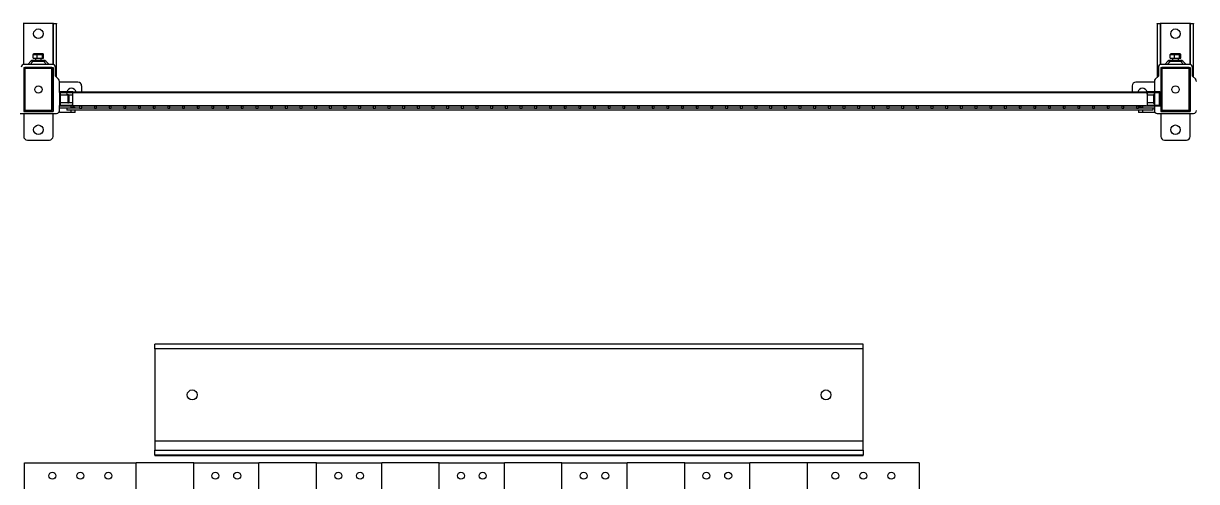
# Model space of a CAD drawing. Header units: inches. Extents: x 0 to 34.2, y 0 to 22.
# Drawn here: x 7.68 to 10.849, y 14.526 to 15.765 of the extents above; entities that cross this region are included whole.
import ezdxf

# ---------------------------------------------------------------- set-up
doc = ezdxf.new("R2010")
doc.units = ezdxf.units.IN
doc.header["$MEASUREMENT"] = 0

msp = doc.modelspace()

# ---------------------------------------------------------------- linework, layer by layer
at = {"color": 7, "linetype": 'Continuous', "lineweight": 25}
for p, q in [((7.6803, 15.7651), (7.6788, 15.7651)), ((7.7596, 15.7651), (7.6803, 15.7651)), ((7.6803, 15.6542), (7.6803, 15.7651)), ((7.7611, 15.7651), (7.7596, 15.7651)), ((7.7596, 15.6542), (7.7596, 15.7651)), ((7.7611, 15.7651), (7.769, 15.7651)), ((7.7611, 15.7638), (7.7611, 15.7651)), ((7.7611, 15.6537), (7.7611, 15.7638)), ((7.769, 15.7638), (7.7611, 15.7638)), ((7.769, 15.7651), (7.769, 15.7638)), ((7.769, 15.6461), (7.769, 15.7638)), ((10.7433, 15.7651), (10.7512, 15.7651)), ((10.7433, 15.7638), (10.7433, 15.7651)), ((10.7433, 15.7638), (10.7433, 15.6461)), ((10.7512, 15.7638), (10.7433, 15.7638)), ((10.7512, 15.7651), (10.7512, 15.7638)), ((10.7527, 15.7651), (10.7512, 15.7651)), ((10.7512, 15.7638), (10.7512, 15.6537)), ((10.832, 15.7651), (10.7527, 15.7651)), ((10.7527, 15.6542), (10.7527, 15.7651)), ((10.8335, 15.7651), (10.832, 15.7651)), ((10.832, 15.6542), (10.832, 15.7651)), ((10.8335, 15.7651), (10.8414, 15.7651)), ((10.8335, 15.7638), (10.8335, 15.7651)), ((10.8335, 15.6537), (10.8335, 15.7638)), ((10.8414, 15.7638), (10.8335, 15.7638)), ((10.8414, 15.7651), (10.8414, 15.7638)), ((10.8414, 15.6461), (10.8414, 15.7638)), ((7.6998, 15.6629), (7.6912, 15.6543)), ((7.7054, 15.6618), (7.6979, 15.6543)), ((7.7054, 15.6652), (7.7054, 15.6618)), ((7.7345, 15.6652), (7.7054, 15.6652)), ((7.7345, 15.6618), (7.7054, 15.6618)), ((7.7059, 15.6712), (7.7059, 15.6811)), ((7.7059, 15.6811), (7.717, 15.6811)), ((7.7059, 15.6712), (7.717, 15.6712)), ((7.7067, 15.6818), (7.7067, 15.6811)), ((7.7067, 15.6811), (7.7067, 15.6818)), ((7.7067, 15.6818), (7.7067, 15.6818)), ((7.7068, 15.682), (7.7072, 15.6826)), ((7.707, 15.6824), (7.7068, 15.6819)), ((7.7071, 15.682), (7.7068, 15.682)), ((7.7085, 15.6832), (7.7072, 15.6827)), ((7.7314, 15.6832), (7.7085, 15.6832)), ((7.712, 15.6712), (7.712, 15.6652)), ((7.717, 15.6712), (7.717, 15.6811)), ((7.717, 15.6811), (7.7311, 15.6811)), ((7.717, 15.6712), (7.7311, 15.6712)), ((7.7192, 15.6818), (7.719, 15.6818)), ((7.719, 15.6818), (7.719, 15.6811)), ((7.7192, 15.6811), (7.7192, 15.6818)), ((7.7279, 15.6652), (7.7279, 15.6712)), ((7.7311, 15.6712), (7.7311, 15.6811)), ((7.7311, 15.6811), (7.7341, 15.6811)), ((7.7311, 15.6712), (7.7341, 15.6712)), ((7.7328, 15.6827), (7.7314, 15.6832)), ((7.7323, 15.6818), (7.7323, 15.6818)), ((7.7324, 15.6818), (7.7323, 15.6818)), ((7.7323, 15.6818), (7.7323, 15.6811)), ((7.7324, 15.6811), (7.7324, 15.6818)), ((7.7329, 15.6824), (7.7333, 15.6818)), ((7.7333, 15.6811), (7.7333, 15.6818)), ((7.7333, 15.6818), (7.7333, 15.6818)), ((7.7333, 15.6818), (7.7333, 15.6811)), ((7.7341, 15.6712), (7.7341, 15.6811)), ((7.7345, 15.6652), (7.7345, 15.6618)), ((7.7345, 15.6618), (7.742, 15.6543)), ((7.7401, 15.6629), (7.7487, 15.6543)), ((10.7722, 15.6629), (10.7636, 15.6543)), ((10.7778, 15.6618), (10.7703, 15.6543)), ((10.7778, 15.6652), (10.7778, 15.6618)), ((10.8069, 15.6652), (10.7778, 15.6652)), ((10.8069, 15.6618), (10.7778, 15.6618)), ((10.7783, 15.6712), (10.7783, 15.6811)), ((10.7783, 15.6811), (10.7894, 15.6811)), ((10.7783, 15.6712), (10.7894, 15.6712)), ((10.7791, 15.6818), (10.7791, 15.6811)), ((10.7792, 15.6818), (10.7791, 15.6818)), ((10.7792, 15.682), (10.7796, 15.6826)), ((10.7795, 15.6824), (10.7792, 15.6819)), ((10.7795, 15.682), (10.7792, 15.682)), ((10.7792, 15.6811), (10.7792, 15.6818)), ((10.7809, 15.6832), (10.7796, 15.6827)), ((10.8038, 15.6832), (10.7809, 15.6832)), ((10.7844, 15.6712), (10.7844, 15.6652)), ((10.7894, 15.6712), (10.7894, 15.6811)), ((10.7894, 15.6811), (10.8035, 15.6811)), ((10.7894, 15.6712), (10.8035, 15.6712)), ((10.7916, 15.6818), (10.7914, 15.6818)), ((10.7914, 15.6818), (10.7914, 15.6811)), ((10.7916, 15.6811), (10.7916, 15.6818)), ((10.8003, 15.6652), (10.8003, 15.6712)), ((10.8035, 15.6712), (10.8035, 15.6811)), ((10.8035, 15.6811), (10.8065, 15.6811)), ((10.8035, 15.6712), (10.8065, 15.6712)), ((10.8052, 15.6827), (10.8038, 15.6832)), ((10.8047, 15.6818), (10.8047, 15.6818)), ((10.8048, 15.6818), (10.8047, 15.6818)), ((10.8047, 15.6818), (10.8047, 15.6811)), ((10.8048, 15.6811), (10.8048, 15.6818)), ((10.8053, 15.6824), (10.8057, 15.6818)), ((10.8057, 15.6811), (10.8057, 15.6818)), ((10.8057, 15.6818), (10.8057, 15.6818)), ((10.8057, 15.6818), (10.8057, 15.6811)), ((10.8065, 15.6712), (10.8065, 15.6811)), ((10.8069, 15.6652), (10.8069, 15.6618)), ((10.8069, 15.6618), (10.8145, 15.6543)), ((10.8125, 15.6629), (10.8211, 15.6543)), ((7.6803, 15.6431), (7.6803, 15.5301)), ((7.6804, 15.6461), (7.6804, 15.6438)), ((7.6804, 15.6461), (7.6833, 15.6461)), ((7.7581, 15.6543), (7.6818, 15.6543)), ((7.7566, 15.6461), (7.6833, 15.6461)), ((7.6833, 15.6431), (7.6833, 15.5301)), ((7.7566, 15.6431), (7.6833, 15.6431)), ((7.7566, 15.6461), (7.7597, 15.6461)), ((7.7566, 15.5301), (7.7566, 15.6431)), ((7.7596, 15.6183), (7.7596, 15.6461)), ((7.7596, 15.5301), (7.7596, 15.6431)), ((7.7597, 15.6461), (7.7597, 15.5271)), ((7.7661, 15.6226), (7.7661, 15.6464)), ((7.7661, 15.6461), (7.769, 15.6461)), ((7.769, 15.6196), (7.769, 15.6461)), ((10.7463, 15.6461), (10.7433, 15.6461)), ((10.7433, 15.6461), (10.7433, 15.6196)), ((10.7463, 15.6464), (10.7463, 15.6226)), ((10.7527, 15.6431), (10.7527, 15.5301)), ((10.7528, 15.6461), (10.7528, 15.6438)), ((10.7528, 15.6461), (10.7557, 15.6461)), ((10.8305, 15.6543), (10.7542, 15.6543)), ((10.8291, 15.6461), (10.7557, 15.6461)), ((10.7557, 15.6431), (10.7557, 15.5301)), ((10.8291, 15.6431), (10.7557, 15.6431)), ((10.8291, 15.6461), (10.8321, 15.6461)), ((10.8291, 15.5301), (10.8291, 15.6431)), ((10.832, 15.6183), (10.832, 15.6461)), ((10.832, 15.5301), (10.832, 15.6431)), ((10.8321, 15.6461), (10.8321, 15.5271)), ((10.8385, 15.6226), (10.8385, 15.6464)), ((10.8385, 15.6461), (10.8414, 15.6461)), ((10.8414, 15.6196), (10.8414, 15.6461)), ((7.7596, 15.6183), (7.7597, 15.6183)), ((7.7596, 15.6064), (7.7596, 15.6183)), ((7.7597, 15.6064), (7.7596, 15.6064)), ((7.7746, 15.614), (7.7661, 15.6226)), ((7.777, 15.5785), (7.777, 15.6084)), ((7.827, 15.6064), (7.777, 15.6064)), ((7.837, 15.5797), (7.837, 15.5965)), ((10.6754, 15.5965), (10.6754, 15.5797)), ((10.7354, 15.6064), (10.6853, 15.6064)), ((10.7354, 15.6084), (10.7354, 15.5797)), ((10.7463, 15.6226), (10.7377, 15.614)), ((10.832, 15.6183), (10.8321, 15.6183)), ((10.832, 15.6064), (10.832, 15.6183)), ((10.8321, 15.6064), (10.832, 15.6064)), ((10.8471, 15.614), (10.8385, 15.6226)), ((7.777, 15.5785), (7.777, 15.5431)), ((7.8135, 15.5797), (7.7781, 15.5797)), ((7.779, 15.5777), (7.779, 15.544)), ((7.8127, 15.5777), (7.779, 15.5777)), ((7.7794, 15.5727), (7.779, 15.5727)), ((7.7794, 15.5489), (7.7794, 15.5727)), ((7.7993, 15.5707), (7.7794, 15.5707)), ((7.8013, 15.5717), (7.7993, 15.5717)), ((7.7993, 15.5717), (7.7993, 15.5499)), ((7.8032, 15.5697), (7.8013, 15.5717)), ((7.8013, 15.5499), (7.8013, 15.5717)), ((7.8127, 15.5707), (7.8023, 15.5707)), ((7.8032, 15.5519), (7.8032, 15.5697)), ((7.8127, 15.544), (7.8127, 15.5777)), ((7.8146, 15.5797), (10.7137, 15.5797)), ((7.8146, 15.5785), (7.8146, 15.5797)), ((7.8146, 15.5785), (10.7137, 15.5785)), ((10.7137, 15.5797), (10.7137, 15.5785)), ((10.7503, 15.5797), (10.7149, 15.5797)), ((10.7494, 15.5777), (10.7157, 15.5777)), ((10.7157, 15.5777), (10.7157, 15.544)), ((10.7329, 15.5707), (10.7157, 15.5707)), ((10.7354, 15.5727), (10.7329, 15.5727)), ((10.7329, 15.5727), (10.7329, 15.5489)), ((10.7354, 15.5777), (10.7354, 15.544)), ((10.7494, 15.544), (10.7494, 15.5777)), ((10.7514, 15.5431), (10.7514, 15.5785)), ((7.777, 15.5294), (7.777, 15.5431)), ((7.777, 15.5421), (7.7777, 15.5421)), ((7.777, 15.5371), (7.8077, 15.5371)), ((7.7781, 15.542), (7.8135, 15.542)), ((7.779, 15.5489), (7.7794, 15.5489)), ((7.779, 15.544), (7.8127, 15.544)), ((7.7794, 15.5509), (7.7993, 15.5509)), ((7.7968, 15.536), (7.7968, 15.5301)), ((7.8315, 15.536), (7.7968, 15.536)), ((7.7993, 15.5499), (7.8013, 15.5499)), ((7.8013, 15.5499), (7.8032, 15.5519)), ((7.8023, 15.5509), (7.8127, 15.5509)), ((7.8077, 15.542), (7.8077, 15.5371)), ((7.8196, 15.5371), (7.8077, 15.5371)), ((7.8077, 15.5371), (7.8077, 15.536)), ((7.8196, 15.5371), (7.8092, 15.542)), ((7.8095, 15.544), (7.8127, 15.5458)), ((7.8146, 15.5431), (10.7137, 15.5431)), ((7.8146, 15.542), (7.8146, 15.5431)), ((7.8146, 15.542), (10.7137, 15.542)), ((7.8196, 15.536), (7.8196, 15.5371)), ((7.8315, 15.542), (7.8315, 15.536)), ((7.8315, 15.536), (7.8374, 15.536)), ((7.8374, 15.536), (7.8374, 15.542)), ((7.8712, 15.536), (7.8374, 15.536)), ((7.8712, 15.542), (7.8712, 15.536)), ((7.8712, 15.536), (7.8771, 15.536)), ((7.8771, 15.536), (7.8771, 15.542)), ((7.9108, 15.536), (7.8771, 15.536)), ((7.9108, 15.542), (7.9108, 15.536)), ((7.9108, 15.536), (7.9168, 15.536)), ((7.9168, 15.536), (7.9168, 15.542)), ((7.9505, 15.536), (7.9168, 15.536)), ((7.9505, 15.542), (7.9505, 15.536)), ((7.9505, 15.536), (7.9564, 15.536)), ((7.9564, 15.536), (7.9564, 15.542)), ((7.9901, 15.536), (7.9564, 15.536)), ((7.9901, 15.542), (7.9901, 15.536)), ((7.9901, 15.536), (7.9961, 15.536)), ((7.9961, 15.536), (7.9961, 15.542)), ((8.0298, 15.536), (7.9961, 15.536)), ((8.0298, 15.542), (8.0298, 15.536)), ((8.0298, 15.536), (8.0357, 15.536)), ((8.0357, 15.536), (8.0357, 15.542)), ((8.0695, 15.536), (8.0357, 15.536)), ((8.0695, 15.542), (8.0695, 15.536)), ((8.0695, 15.536), (8.0754, 15.536)), ((8.0754, 15.536), (8.0754, 15.542)), ((8.1091, 15.536), (8.0754, 15.536)), ((8.1091, 15.542), (8.1091, 15.536)), ((8.1091, 15.536), (8.1151, 15.536)), ((8.1151, 15.536), (8.1151, 15.542)), ((8.1488, 15.536), (8.1151, 15.536)), ((8.1488, 15.542), (8.1488, 15.536)), ((8.1488, 15.536), (8.1547, 15.536)), ((8.1547, 15.536), (8.1547, 15.542)), ((8.1884, 15.536), (8.1547, 15.536)), ((8.1884, 15.542), (8.1884, 15.536)), ((8.1884, 15.536), (8.1944, 15.536)), ((8.1944, 15.536), (8.1944, 15.542)), ((8.2281, 15.536), (8.1944, 15.536)), ((8.2281, 15.542), (8.2281, 15.536)), ((8.2281, 15.536), (8.234, 15.536)), ((8.234, 15.536), (8.234, 15.542)), ((8.2678, 15.536), (8.234, 15.536)), ((8.2678, 15.542), (8.2678, 15.536)), ((8.2678, 15.536), (8.2737, 15.536)), ((8.2737, 15.536), (8.2737, 15.542)), ((8.3074, 15.536), (8.2737, 15.536)), ((8.3074, 15.542), (8.3074, 15.536)), ((8.3074, 15.536), (8.3134, 15.536)), ((8.3134, 15.536), (8.3134, 15.542)), ((8.3471, 15.536), (8.3134, 15.536)), ((8.3471, 15.542), (8.3471, 15.536)), ((8.3471, 15.536), (8.353, 15.536)), ((8.353, 15.536), (8.353, 15.542)), ((8.3867, 15.536), (8.353, 15.536)), ((8.3867, 15.542), (8.3867, 15.536)), ((8.3867, 15.536), (8.3927, 15.536)), ((8.3927, 15.536), (8.3927, 15.542)), ((8.4264, 15.536), (8.3927, 15.536)), ((8.4264, 15.542), (8.4264, 15.536)), ((8.4264, 15.536), (8.4323, 15.536)), ((8.4323, 15.536), (8.4323, 15.542)), ((8.466, 15.536), (8.4323, 15.536)), ((8.466, 15.542), (8.466, 15.536)), ((8.466, 15.536), (8.472, 15.536)), ((8.472, 15.536), (8.472, 15.542)), ((8.5057, 15.536), (8.472, 15.536)), ((8.5057, 15.542), (8.5057, 15.536)), ((8.5057, 15.536), (8.5117, 15.536)), ((8.5117, 15.536), (8.5117, 15.542)), ((8.5454, 15.536), (8.5117, 15.536)), ((8.5454, 15.542), (8.5454, 15.536)), ((8.5454, 15.536), (8.5513, 15.536)), ((8.5513, 15.536), (8.5513, 15.542)), ((8.585, 15.536), (8.5513, 15.536)), ((8.585, 15.542), (8.585, 15.536)), ((8.585, 15.536), (8.591, 15.536)), ((8.591, 15.536), (8.591, 15.542)), ((8.6247, 15.536), (8.591, 15.536)), ((8.6247, 15.542), (8.6247, 15.536)), ((8.6247, 15.536), (8.6306, 15.536)), ((8.6306, 15.536), (8.6306, 15.542)), ((8.6643, 15.536), (8.6306, 15.536)), ((8.6643, 15.542), (8.6643, 15.536)), ((8.6643, 15.536), (8.6703, 15.536)), ((8.6703, 15.536), (8.6703, 15.542)), ((8.704, 15.536), (8.6703, 15.536)), ((8.704, 15.542), (8.704, 15.536)), ((8.704, 15.536), (8.71, 15.536)), ((8.71, 15.536), (8.71, 15.542)), ((8.7437, 15.536), (8.71, 15.536)), ((8.7437, 15.542), (8.7437, 15.536)), ((8.7437, 15.536), (8.7496, 15.536)), ((8.7496, 15.536), (8.7496, 15.542)), ((8.7833, 15.536), (8.7496, 15.536)), ((8.7833, 15.542), (8.7833, 15.536)), ((8.7833, 15.536), (8.7893, 15.536)), ((8.7893, 15.536), (8.7893, 15.542)), ((8.823, 15.536), (8.7893, 15.536)), ((8.823, 15.542), (8.823, 15.536)), ((8.823, 15.536), (8.8289, 15.536)), ((8.8289, 15.536), (8.8289, 15.542)), ((8.8626, 15.536), (8.8289, 15.536)), ((8.8626, 15.542), (8.8626, 15.536)), ((8.8626, 15.536), (8.8686, 15.536)), ((8.8686, 15.536), (8.8686, 15.542)), ((8.9023, 15.536), (8.8686, 15.536)), ((8.9023, 15.542), (8.9023, 15.536)), ((8.9023, 15.536), (8.9083, 15.536)), ((8.9083, 15.536), (8.9083, 15.542)), ((8.942, 15.536), (8.9083, 15.536)), ((8.942, 15.542), (8.942, 15.536)), ((8.942, 15.536), (8.9479, 15.536)), ((8.9479, 15.536), (8.9479, 15.542)), ((8.9816, 15.536), (8.9479, 15.536)), ((8.9816, 15.542), (8.9816, 15.536)), ((8.9816, 15.536), (8.9876, 15.536)), ((8.9876, 15.536), (8.9876, 15.542)), ((9.0213, 15.536), (8.9876, 15.536)), ((9.0213, 15.542), (9.0213, 15.536)), ((9.0213, 15.536), (9.0272, 15.536)), ((9.0272, 15.536), (9.0272, 15.542)), ((9.0609, 15.536), (9.0272, 15.536)), ((9.0609, 15.542), (9.0609, 15.536)), ((9.0609, 15.536), (9.0669, 15.536)), ((9.0669, 15.536), (9.0669, 15.542)), ((9.1006, 15.536), (9.0669, 15.536)), ((9.1006, 15.542), (9.1006, 15.536)), ((9.1006, 15.536), (9.1065, 15.536)), ((9.1065, 15.536), (9.1065, 15.542)), ((9.1403, 15.536), (9.1065, 15.536)), ((9.1403, 15.542), (9.1403, 15.536)), ((9.1403, 15.536), (9.1462, 15.536)), ((9.1462, 15.536), (9.1462, 15.542)), ((9.1799, 15.536), (9.1462, 15.536)), ((9.1799, 15.542), (9.1799, 15.536)), ((9.1799, 15.536), (9.1859, 15.536)), ((9.1859, 15.536), (9.1859, 15.542)), ((9.2196, 15.536), (9.1859, 15.536)), ((9.2196, 15.542), (9.2196, 15.536)), ((9.2196, 15.536), (9.2255, 15.536)), ((9.2255, 15.536), (9.2255, 15.542)), ((9.2592, 15.536), (9.2255, 15.536)), ((9.2592, 15.542), (9.2592, 15.536)), ((9.2592, 15.536), (9.2652, 15.536)), ((9.2652, 15.536), (9.2652, 15.542)), ((9.2989, 15.536), (9.2652, 15.536)), ((9.2989, 15.542), (9.2989, 15.536)), ((9.2989, 15.536), (9.3048, 15.536)), ((9.3048, 15.536), (9.3048, 15.542)), ((9.3386, 15.536), (9.3048, 15.536)), ((9.3386, 15.542), (9.3386, 15.536)), ((9.3386, 15.536), (9.3445, 15.536)), ((9.3445, 15.536), (9.3445, 15.542)), ((9.3782, 15.536), (9.3445, 15.536)), ((9.3782, 15.542), (9.3782, 15.536)), ((9.3782, 15.536), (9.3842, 15.536)), ((9.3842, 15.536), (9.3842, 15.542)), ((9.4179, 15.536), (9.3842, 15.536)), ((9.4179, 15.542), (9.4179, 15.536)), ((9.4179, 15.536), (9.4238, 15.536)), ((9.4238, 15.536), (9.4238, 15.542)), ((9.4575, 15.536), (9.4238, 15.536)), ((9.4575, 15.542), (9.4575, 15.536)), ((9.4575, 15.536), (9.4635, 15.536)), ((9.4635, 15.536), (9.4635, 15.542)), ((9.4972, 15.536), (9.4635, 15.536)), ((9.4972, 15.542), (9.4972, 15.536)), ((9.4972, 15.536), (9.5031, 15.536)), ((9.5031, 15.536), (9.5031, 15.542)), ((9.5369, 15.536), (9.5031, 15.536)), ((9.5369, 15.542), (9.5369, 15.536)), ((9.5369, 15.536), (9.5428, 15.536)), ((9.5428, 15.536), (9.5428, 15.542)), ((9.5765, 15.536), (9.5428, 15.536)), ((9.5765, 15.542), (9.5765, 15.536)), ((9.5765, 15.536), (9.5825, 15.536)), ((9.5825, 15.536), (9.5825, 15.542)), ((9.6162, 15.536), (9.5825, 15.536)), ((9.6162, 15.542), (9.6162, 15.536)), ((9.6162, 15.536), (9.6221, 15.536)), ((9.6221, 15.536), (9.6221, 15.542)), ((9.6558, 15.536), (9.6221, 15.536)), ((9.6558, 15.542), (9.6558, 15.536)), ((9.6558, 15.536), (9.6618, 15.536)), ((9.6618, 15.536), (9.6618, 15.542)), ((9.6955, 15.536), (9.6618, 15.536)), ((9.6955, 15.542), (9.6955, 15.536)), ((9.6955, 15.536), (9.7014, 15.536)), ((9.7014, 15.536), (9.7014, 15.542)), ((9.7351, 15.536), (9.7014, 15.536)), ((9.7351, 15.542), (9.7351, 15.536)), ((9.7351, 15.536), (9.7411, 15.536)), ((9.7411, 15.536), (9.7411, 15.542)), ((9.7748, 15.536), (9.7411, 15.536)), ((9.7748, 15.542), (9.7748, 15.536)), ((9.7748, 15.536), (9.7808, 15.536)), ((9.7808, 15.536), (9.7808, 15.542)), ((9.8145, 15.536), (9.7808, 15.536)), ((9.8145, 15.542), (9.8145, 15.536)), ((9.8145, 15.536), (9.8204, 15.536)), ((9.8204, 15.536), (9.8204, 15.542)), ((9.8541, 15.536), (9.8204, 15.536)), ((9.8541, 15.542), (9.8541, 15.536)), ((9.8541, 15.536), (9.8601, 15.536)), ((9.8601, 15.536), (9.8601, 15.542)), ((9.8938, 15.536), (9.8601, 15.536)), ((9.8938, 15.542), (9.8938, 15.536)), ((9.8938, 15.536), (9.8997, 15.536)), ((9.8997, 15.536), (9.8997, 15.542)), ((9.9334, 15.536), (9.8997, 15.536)), ((9.9334, 15.542), (9.9334, 15.536)), ((9.9334, 15.536), (9.9394, 15.536)), ((9.9394, 15.536), (9.9394, 15.542)), ((9.9731, 15.536), (9.9394, 15.536)), ((9.9731, 15.542), (9.9731, 15.536)), ((9.9731, 15.536), (9.9791, 15.536)), ((9.9791, 15.536), (9.9791, 15.542)), ((10.0128, 15.536), (9.9791, 15.536)), ((10.0128, 15.542), (10.0128, 15.536)), ((10.0128, 15.536), (10.0187, 15.536)), ((10.0187, 15.536), (10.0187, 15.542)), ((10.0524, 15.536), (10.0187, 15.536)), ((10.0524, 15.542), (10.0524, 15.536)), ((10.0524, 15.536), (10.0584, 15.536)), ((10.0584, 15.536), (10.0584, 15.542)), ((10.0921, 15.536), (10.0584, 15.536)), ((10.0921, 15.542), (10.0921, 15.536)), ((10.0921, 15.536), (10.098, 15.536)), ((10.098, 15.536), (10.098, 15.542)), ((10.1317, 15.536), (10.098, 15.536)), ((10.1317, 15.542), (10.1317, 15.536)), ((10.1317, 15.536), (10.1377, 15.536)), ((10.1377, 15.536), (10.1377, 15.542)), ((10.1714, 15.536), (10.1377, 15.536)), ((10.1714, 15.542), (10.1714, 15.536)), ((10.1714, 15.536), (10.1774, 15.536)), ((10.1774, 15.536), (10.1774, 15.542)), ((10.2111, 15.536), (10.1774, 15.536)), ((10.2111, 15.542), (10.2111, 15.536)), ((10.2111, 15.536), (10.217, 15.536)), ((10.217, 15.536), (10.217, 15.542)), ((10.2507, 15.536), (10.217, 15.536)), ((10.2507, 15.542), (10.2507, 15.536)), ((10.2507, 15.536), (10.2567, 15.536)), ((10.2567, 15.536), (10.2567, 15.542)), ((10.2904, 15.536), (10.2567, 15.536)), ((10.2904, 15.542), (10.2904, 15.536)), ((10.2904, 15.536), (10.2963, 15.536)), ((10.2963, 15.536), (10.2963, 15.542)), ((10.33, 15.536), (10.2963, 15.536)), ((10.33, 15.542), (10.33, 15.536)), ((10.33, 15.536), (10.336, 15.536)), ((10.336, 15.536), (10.336, 15.542)), ((10.3697, 15.536), (10.336, 15.536)), ((10.3697, 15.542), (10.3697, 15.536)), ((10.3697, 15.536), (10.3756, 15.536)), ((10.3756, 15.536), (10.3756, 15.542)), ((10.4094, 15.536), (10.3756, 15.536)), ((10.4094, 15.542), (10.4094, 15.536)), ((10.4094, 15.536), (10.4153, 15.536)), ((10.4153, 15.536), (10.4153, 15.542)), ((10.449, 15.536), (10.4153, 15.536)), ((10.449, 15.542), (10.449, 15.536)), ((10.449, 15.536), (10.455, 15.536)), ((10.455, 15.536), (10.455, 15.542)), ((10.4887, 15.536), (10.455, 15.536)), ((10.4887, 15.542), (10.4887, 15.536)), ((10.4887, 15.536), (10.4946, 15.536)), ((10.4946, 15.536), (10.4946, 15.542)), ((10.5283, 15.536), (10.4946, 15.536)), ((10.5283, 15.542), (10.5283, 15.536)), ((10.5283, 15.536), (10.5343, 15.536)), ((10.5343, 15.536), (10.5343, 15.542)), ((10.568, 15.536), (10.5343, 15.536)), ((10.568, 15.542), (10.568, 15.536)), ((10.568, 15.536), (10.5739, 15.536)), ((10.5739, 15.536), (10.5739, 15.542)), ((10.6077, 15.536), (10.5739, 15.536)), ((10.6077, 15.542), (10.6077, 15.536)), ((10.6077, 15.536), (10.6136, 15.536)), ((10.6136, 15.536), (10.6136, 15.542)), ((10.6473, 15.536), (10.6136, 15.536)), ((10.6473, 15.542), (10.6473, 15.536)), ((10.6473, 15.536), (10.6533, 15.536)), ((10.6533, 15.536), (10.6533, 15.542)), ((10.687, 15.536), (10.6533, 15.536)), ((10.687, 15.542), (10.687, 15.536)), ((10.687, 15.536), (10.6929, 15.536)), ((10.6929, 15.536), (10.6929, 15.542)), ((10.7031, 15.542), (10.6929, 15.5372)), ((10.7046, 15.5371), (10.6929, 15.5371)), ((10.7316, 15.536), (10.6929, 15.536)), ((10.7046, 15.5371), (10.7046, 15.542)), ((10.7046, 15.5371), (10.7354, 15.5371)), ((10.7046, 15.536), (10.7046, 15.5371)), ((10.7137, 15.5431), (10.7137, 15.542)), ((10.7137, 15.5421), (10.7144, 15.5421)), ((10.7149, 15.542), (10.7503, 15.542)), ((10.7157, 15.5509), (10.7329, 15.5509)), ((10.7157, 15.544), (10.7494, 15.544)), ((10.7316, 15.536), (10.7316, 15.5301)), ((10.7329, 15.5489), (10.7354, 15.5489)), ((10.7354, 15.542), (10.7354, 15.5294)), ((7.6709, 15.5215), (7.769, 15.5215)), ((7.6803, 15.5215), (7.6803, 15.4597)), ((7.6804, 15.5294), (7.6804, 15.5271)), ((7.6804, 15.5271), (7.6833, 15.5271)), ((7.6833, 15.5301), (7.7566, 15.5301)), ((7.6833, 15.5271), (7.7566, 15.5271)), ((7.7566, 15.5271), (7.7597, 15.5271)), ((7.7596, 15.4597), (7.7596, 15.5215)), ((7.777, 15.5242), (7.777, 15.5294)), ((7.8077, 15.5242), (7.777, 15.5242)), ((10.7316, 15.5301), (7.7968, 15.5301)), ((7.8077, 15.5301), (7.8077, 15.5242)), ((7.8196, 15.5242), (7.8077, 15.5242)), ((7.8196, 15.5242), (7.8196, 15.5301)), ((10.6927, 15.5301), (10.6927, 15.5242)), ((10.7046, 15.5242), (10.6927, 15.5242)), ((10.7046, 15.5242), (10.7046, 15.5301)), ((10.7354, 15.5242), (10.7046, 15.5242)), ((10.7354, 15.5294), (10.7354, 15.5242)), ((10.7433, 15.5215), (10.8414, 15.5215)), ((10.7527, 15.5215), (10.7527, 15.4597)), ((10.7528, 15.5294), (10.7528, 15.5271)), ((10.7528, 15.5271), (10.7557, 15.5271)), ((10.7557, 15.5301), (10.8291, 15.5301)), ((10.7557, 15.5271), (10.8291, 15.5271)), ((10.8291, 15.5271), (10.8321, 15.5271)), ((10.832, 15.4597), (10.832, 15.5215)), ((7.6902, 15.4498), (7.7497, 15.4498)), ((10.7626, 15.4498), (10.8221, 15.4498)), ((9.9488, 14.8975), (8.0349, 14.8975)), ((8.0349, 14.8849), (8.0349, 14.8975)), ((9.9488, 14.8849), (8.0349, 14.8849)), ((8.0349, 14.8849), (8.0349, 14.6363)), ((9.9488, 14.8849), (9.9488, 14.8975)), ((9.9488, 14.6363), (9.9488, 14.8849)), ((8.0349, 14.6363), (9.9488, 14.6363)), ((8.0349, 14.6363), (8.0349, 14.6111)), ((9.9488, 14.6111), (9.9488, 14.6363)), ((8.0349, 14.6111), (9.9488, 14.6111)), ((8.0349, 14.5985), (8.0349, 14.6111)), ((8.0349, 14.5985), (9.9488, 14.5985)), ((8.0349, 14.5985), (8.0349, 14.5953)), ((9.9488, 14.5953), (8.0349, 14.5953)), ((9.9488, 14.6111), (9.9488, 14.5985)), ((9.9488, 14.5953), (9.9488, 14.5985)), ((7.6823, 12.5617), (7.6823, 14.5764)), ((7.6823, 14.5764), (7.9845, 14.5764)), ((7.9845, 12.5617), (7.9845, 14.5764)), ((8.1397, 14.5764), (7.9845, 14.5764)), ((8.1397, 12.5617), (8.1397, 14.5764)), ((8.1397, 14.5764), (8.3159, 14.5764)), ((8.3159, 12.5617), (8.3159, 14.5764)), ((8.4716, 14.5764), (8.3159, 14.5764)), ((8.4716, 12.5617), (8.4716, 14.5764)), ((8.4716, 14.5764), (8.6479, 14.5764)), ((8.6479, 12.5617), (8.6479, 14.5764)), ((8.803, 14.5764), (8.6479, 14.5764)), ((8.803, 12.5617), (8.803, 14.5764)), ((8.803, 14.5764), (8.9793, 14.5764)), ((8.9793, 12.5617), (8.9793, 14.5764)), ((9.1344, 14.5764), (8.9793, 14.5764)), ((9.1344, 12.5617), (9.1344, 14.5764)), ((9.1344, 14.5764), (9.3107, 14.5764)), ((9.3107, 12.5617), (9.3107, 14.5764)), ((9.4663, 14.5764), (9.3107, 14.5764)), ((9.4663, 12.5617), (9.4663, 14.5764)), ((9.4663, 14.5764), (9.6426, 14.5764)), ((9.6426, 12.5617), (9.6426, 14.5764)), ((9.7977, 14.5764), (9.6426, 14.5764)), ((9.7977, 14.5764), (9.7977, 12.5617)), ((10.1, 14.5764), (9.7977, 14.5764)), ((10.1, 14.5764), (10.1, 12.5617))]:
    msp.add_line(p, q, dxfattribs=at)
at = {"color": 7, "linetype": 'Continuous', "lineweight": 25, "flags": 128}
for points in [[(7.7054, 15.6618), (7.7045, 15.6624), (7.7037, 15.6628), (7.7028, 15.6631), (7.7021, 15.6633), (7.7013, 15.6634), (7.7007, 15.6634), (7.7002, 15.6632), (7.6998, 15.6629)], [(7.7401, 15.6629), (7.7397, 15.6632), (7.7392, 15.6634), (7.7386, 15.6634), (7.7379, 15.6633), (7.7371, 15.6631), (7.7363, 15.6628), (7.7354, 15.6624), (7.7345, 15.6618)], [(10.7778, 15.6618), (10.7769, 15.6624), (10.7761, 15.6628), (10.7752, 15.6631), (10.7745, 15.6633), (10.7738, 15.6634), (10.7731, 15.6634), (10.7726, 15.6632), (10.7722, 15.6629)], [(10.8125, 15.6629), (10.8121, 15.6632), (10.8116, 15.6634), (10.811, 15.6634), (10.8103, 15.6633), (10.8095, 15.6631), (10.8087, 15.6628), (10.8078, 15.6624), (10.8069, 15.6618)], [(7.777, 15.5267), (7.7769, 15.5267), (7.7766, 15.5269)], [(10.7358, 15.5269), (10.7354, 15.5267), (10.7354, 15.5267)], [(10.8494, 15.5267), (10.8493, 15.5267), (10.849, 15.5269)]]:
    msp.add_lwpolyline(points, dxfattribs=at)
at = {"color": 7, "linetype": 'Continuous', "lineweight": 25}
for centre, radius in [((7.72, 15.7373), 0.0129), ((10.7924, 15.7373), 0.0129), ((7.72, 15.5866), 0.00991), ((10.7924, 15.5866), 0.00991), ((7.72, 15.4775), 0.0129), ((10.7924, 15.4775), 0.0129), ((8.1356, 14.7606), 0.0134), ((9.8481, 14.7606), 0.0134), ((7.7579, 14.5418), 0.00942), ((7.7579, 14.5418), 0.00942), ((7.8334, 14.5418), 0.00942), ((7.8334, 14.5418), 0.00942), ((7.909, 14.5418), 0.00942), ((7.909, 14.5418), 0.00942), ((8.1984, 14.5418), 0.00942), ((8.1984, 14.5418), 0.00942), ((8.2572, 14.5418), 0.00942), ((8.2572, 14.5418), 0.00942), ((8.5303, 14.5418), 0.00942), ((8.5303, 14.5418), 0.00942), ((8.5891, 14.5418), 0.00942), ((8.5891, 14.5418), 0.00942), ((8.8618, 14.5418), 0.00942), ((8.8618, 14.5418), 0.00942), ((8.9205, 14.5418), 0.00942), ((8.9205, 14.5418), 0.00942), ((9.1932, 14.5418), 0.00942), ((9.1932, 14.5418), 0.00942), ((9.2519, 14.5418), 0.00942), ((9.2519, 14.5418), 0.00942), ((9.5251, 14.5418), 0.00942), ((9.5251, 14.5418), 0.00942), ((9.5839, 14.5418), 0.00942), ((9.5839, 14.5418), 0.00942), ((9.8733, 14.5418), 0.00942), ((9.8733, 14.5418), 0.00942), ((9.9488, 14.5418), 0.00942), ((9.9488, 14.5418), 0.00942), ((10.0244, 14.5418), 0.00942), ((10.0244, 14.5418), 0.00942)]:
    msp.add_circle(centre, radius, dxfattribs=at)
for centre, radius, start, end in [((7.7054, 15.6573), 0.00793, 90, 135), ((7.7086, 15.683), 0.000198, 90, 110), ((7.7313, 15.683), 0.000198, 70, 90), ((7.7345, 15.6573), 0.00793, 45, 90), ((10.7778, 15.6573), 0.00793, 90, 135), ((10.781, 15.683), 0.000198, 90, 110), ((10.8037, 15.683), 0.000198, 70, 90), ((10.8069, 15.6573), 0.00793, 45, 90), ((7.6818, 15.6464), 0.00793, 90, 180), ((7.6833, 15.6431), 0.00297, 90, 180), ((7.7566, 15.6431), 0.00297, 0, 90), ((7.7581, 15.6464), 0.00793, 0, 90), ((10.7542, 15.6464), 0.00793, 90, 180), ((10.7557, 15.6431), 0.00297, 90, 180), ((10.8291, 15.6431), 0.00297, 0, 90), ((10.8305, 15.6464), 0.00793, 0, 90), ((7.769, 15.6084), 0.00793, 0, 45), ((7.827, 15.5965), 0.00991, 0, 90), ((10.6853, 15.5965), 0.00991, 90, 180), ((10.7433, 15.6084), 0.00793, 135, 180), ((10.8414, 15.6084), 0.00793, 0, 45), ((7.7781, 15.5785), 0.00116, 90, 180), ((7.8092, 15.5767), 0.0129, 175.5883, 207.4864), ((7.8092, 15.5767), 0.0129, 13.3424, 166.6576), ((7.8135, 15.5785), 0.00116, 0, 90), ((10.7031, 15.5767), 0.0129, 13.3424, 166.6576), ((10.7149, 15.5785), 0.00116, 90, 180), ((10.7031, 15.5767), 0.0129, 347.6671, 4.4117), ((10.7503, 15.5785), 0.00116, 0, 90), ((7.7781, 15.5431), 0.00116, 180, 270), ((7.8135, 15.5431), 0.00116, 270, 0), ((10.7149, 15.5431), 0.00116, 180, 270), ((10.7503, 15.5431), 0.00116, 270, 0), ((7.6833, 15.5301), 0.00297, 180, 270), ((7.7566, 15.5301), 0.00297, 270, 0), ((7.769, 15.5294), 0.00793, 270, 0), ((10.7433, 15.5294), 0.00793, 180, 270), ((10.7557, 15.5301), 0.00297, 180, 270), ((10.8291, 15.5301), 0.00297, 270, 0), ((10.8414, 15.5294), 0.00793, 270, 0), ((7.6902, 15.4597), 0.00991, 180, 270), ((7.7497, 15.4597), 0.00991, 270, 0), ((10.7626, 15.4597), 0.00991, 180, 270), ((10.8221, 15.4597), 0.00991, 270, 0)]:
    msp.add_arc(centre, radius, start, end, dxfattribs=at)
for points in [[(7.7067, 15.6818), (7.7088, 15.6821), (7.7129, 15.6828), (7.7169, 15.6821), (7.719, 15.6818)], [(7.7192, 15.6818), (7.7214, 15.6821), (7.7257, 15.6828), (7.7301, 15.6821), (7.7323, 15.6818)], [(10.7792, 15.6818), (10.7812, 15.6821), (10.7853, 15.6828), (10.7894, 15.6821), (10.7914, 15.6818)], [(10.7916, 15.6818), (10.7938, 15.6821), (10.7981, 15.6828), (10.8025, 15.6821), (10.8047, 15.6818)]]:
    msp.add_open_spline(points, degree=3, dxfattribs=at)
for points, knots in [([(7.7068, 15.682), (7.7068, 15.682), (7.7068, 15.6819), (7.7067, 15.6819), (7.7067, 15.6818), (7.7067, 15.6818), (7.7067, 15.6818)], [0, 0, 0, 0, 0.293594, 0.499912, 0.762243, 1, 1, 1, 1]), ([(7.7067, 15.6818), (7.7067, 15.6818), (7.7067, 15.6818), (7.7067, 15.6819), (7.7067, 15.6819), (7.7068, 15.682), (7.7068, 15.682)], [0, 0, 0, 0, 0.237834, 0.500075, 0.709362, 1, 1, 1, 1]), ([(7.7191, 15.682), (7.7171, 15.6823), (7.7131, 15.683), (7.7091, 15.6824), (7.7071, 15.682)], [0, 0, 0, 0, 0.499869, 1, 1, 1, 1]), ([(7.7313, 15.6832), (7.7313, 15.6832), (7.7313, 15.6832), (7.7309, 15.6832), (7.73, 15.6832), (7.7283, 15.6832), (7.7254, 15.6832), (7.7218, 15.6832), (7.7188, 15.6832), (7.7165, 15.6832), (7.7144, 15.6832), (7.7119, 15.6832), (7.7107, 15.6832), (7.7099, 15.6832)], [0, 0, 0, 0, 0.036133, 0.113897, 0.191661, 0.267809, 0.4092646, 0.5507203, 0.6268683, 0.7046323, 0.7823963, 0.8585444, 1, 1, 1, 1]), ([(7.719, 15.6818), (7.719, 15.6818), (7.719, 15.6818), (7.719, 15.6819), (7.719, 15.6819), (7.7191, 15.682), (7.7191, 15.682)], [0, 0, 0, 0, 0.238276, 0.475619, 0.726016, 1, 1, 1, 1]), ([(7.7322, 15.682), (7.7301, 15.6823), (7.7257, 15.683), (7.7213, 15.6823), (7.7191, 15.682)], [0, 0, 0, 0, 0.4966847, 1, 1, 1, 1]), ([(7.7191, 15.682), (7.7191, 15.682), (7.7191, 15.6819), (7.7191, 15.6819), (7.7192, 15.6818), (7.7192, 15.6818), (7.7192, 15.6818), (7.7192, 15.6818), (7.7192, 15.6818)], [0, 0, 0, 0, 0.295033, 0.499324, 0.755492, 0.879854, 0.987632, 1, 1, 1, 1]), ([(7.7327, 15.6826), (7.7327, 15.6826), (7.7326, 15.6829), (7.7324, 15.6824), (7.7322, 15.682)], [0, 0, 0, 0, 0.092664, 1, 1, 1, 1]), ([(7.7323, 15.6818), (7.7323, 15.6818), (7.7323, 15.6818), (7.7323, 15.6819), (7.7323, 15.6819), (7.7323, 15.682), (7.7322, 15.682)], [0, 0, 0, 0, 0.243642, 0.500104, 0.704525, 1, 1, 1, 1]), ([(7.7322, 15.682), (7.7323, 15.682), (7.7323, 15.6819), (7.7324, 15.6819), (7.7324, 15.6818), (7.7324, 15.6818), (7.7324, 15.6818)], [0, 0, 0, 0, 0.27693, 0.527526, 0.763256, 1, 1, 1, 1]), ([(7.7324, 15.6818), (7.7325, 15.6822), (7.7327, 15.6827), (7.7329, 15.6824), (7.7329, 15.6824)], [0, 0, 0, 0, 0.911409, 1, 1, 1, 1]), ([(7.7333, 15.6818), (7.7333, 15.6818), (7.7333, 15.6818), (7.7332, 15.6819), (7.7332, 15.6819), (7.7331, 15.682), (7.7331, 15.682)], [0, 0, 0, 0, 0.237808, 0.500075, 0.709362, 1, 1, 1, 1]), ([(10.7791, 15.6818), (10.7791, 15.6818), (10.7791, 15.6818), (10.7791, 15.6819), (10.7791, 15.6819), (10.7792, 15.682), (10.7792, 15.682)], [0, 0, 0, 0, 0.237834, 0.500075, 0.709362, 1, 1, 1, 1]), ([(10.7792, 15.682), (10.7792, 15.682), (10.7792, 15.6819), (10.7792, 15.6819), (10.7792, 15.6818), (10.7792, 15.6818), (10.7792, 15.6818)], [0, 0, 0, 0, 0.293594, 0.499912, 0.762243, 1, 1, 1, 1]), ([(10.7915, 15.682), (10.7895, 15.6823), (10.7855, 15.683), (10.7815, 15.6824), (10.7795, 15.682)], [0, 0, 0, 0, 0.499869, 1, 1, 1, 1]), ([(10.8037, 15.6832), (10.8037, 15.6832), (10.8037, 15.6832), (10.8033, 15.6832), (10.8024, 15.6832), (10.8007, 15.6832), (10.7978, 15.6832), (10.7942, 15.6832), (10.7913, 15.6832), (10.789, 15.6832), (10.7868, 15.6832), (10.7843, 15.6832), (10.7831, 15.6832), (10.7823, 15.6832)], [0, 0, 0, 0, 0.036133, 0.113897, 0.191661, 0.267809, 0.4092646, 0.5507203, 0.6268683, 0.7046323, 0.7823963, 0.8585444, 1, 1, 1, 1]), ([(10.7914, 15.6818), (10.7914, 15.6818), (10.7914, 15.6818), (10.7914, 15.6819), (10.7915, 15.6819), (10.7915, 15.682), (10.7915, 15.682)], [0, 0, 0, 0, 0.238276, 0.475619, 0.726016, 1, 1, 1, 1]), ([(10.8047, 15.682), (10.8025, 15.6823), (10.7981, 15.683), (10.7937, 15.6823), (10.7915, 15.682)], [0, 0, 0, 0, 0.4966847, 1, 1, 1, 1]), ([(10.7915, 15.682), (10.7915, 15.682), (10.7915, 15.6819), (10.7916, 15.6819), (10.7916, 15.6818), (10.7916, 15.6818), (10.7916, 15.6818), (10.7916, 15.6818), (10.7916, 15.6818)], [0, 0, 0, 0, 0.295033, 0.499324, 0.755492, 0.879854, 0.987632, 1, 1, 1, 1]), ([(10.8051, 15.6826), (10.8051, 15.6826), (10.805, 15.6829), (10.8048, 15.6824), (10.8047, 15.682)], [0, 0, 0, 0, 0.092664, 1, 1, 1, 1]), ([(10.8047, 15.6818), (10.8047, 15.6818), (10.8047, 15.6818), (10.8047, 15.6819), (10.8047, 15.6819), (10.8047, 15.682), (10.8047, 15.682)], [0, 0, 0, 0, 0.243642, 0.500104, 0.704525, 1, 1, 1, 1]), ([(10.8047, 15.682), (10.8047, 15.682), (10.8047, 15.6819), (10.8048, 15.6819), (10.8048, 15.6818), (10.8048, 15.6818), (10.8048, 15.6818)], [0, 0, 0, 0, 0.27693, 0.527526, 0.763256, 1, 1, 1, 1]), ([(10.8048, 15.6818), (10.8049, 15.6822), (10.8051, 15.6827), (10.8053, 15.6824), (10.8053, 15.6824)], [0, 0, 0, 0, 0.911409, 1, 1, 1, 1]), ([(10.8057, 15.6818), (10.8057, 15.6818), (10.8057, 15.6818), (10.8056, 15.6819), (10.8056, 15.6819), (10.8056, 15.682), (10.8055, 15.682)], [0, 0, 0, 0, 0.237808, 0.500075, 0.709362, 1, 1, 1, 1]), ([(7.6918, 15.6546), (7.6918, 15.6546), (7.6917, 15.6545), (7.6922, 15.6545), (7.6924, 15.6545)], [0, 0, 0, 0, 0.52799, 1, 1, 1, 1]), ([(7.7475, 15.6545), (7.7477, 15.6545), (7.7482, 15.6545), (7.7481, 15.6546), (7.7481, 15.6546)], [0, 0, 0, 0, 0.472023, 1, 1, 1, 1]), ([(10.7642, 15.6546), (10.7642, 15.6546), (10.7642, 15.6545), (10.7646, 15.6545), (10.7648, 15.6545)], [0, 0, 0, 0, 0.52799, 1, 1, 1, 1]), ([(10.8199, 15.6545), (10.8202, 15.6545), (10.8206, 15.6545), (10.8206, 15.6546), (10.8205, 15.6546)], [0, 0, 0, 0, 0.472023, 1, 1, 1, 1])]:
    msp.add_open_spline(points, degree=3, knots=knots, dxfattribs=at)

doc.saveas('drawing.dxf')
